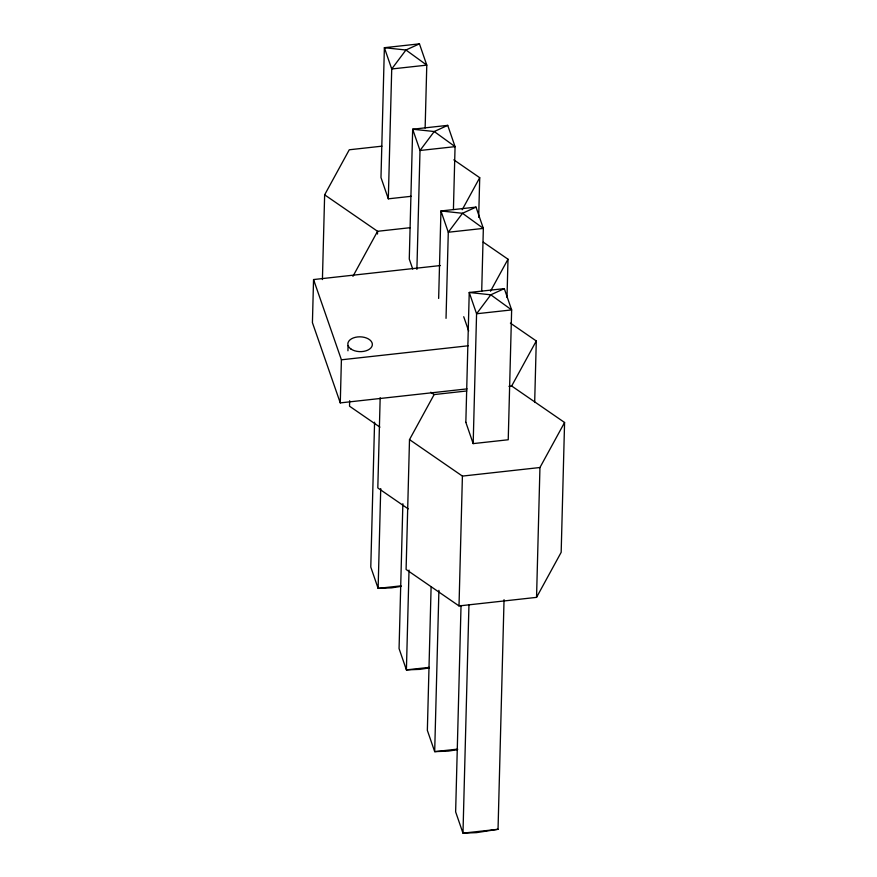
<?xml version="1.0" encoding="UTF-8"?>
<svg xmlns="http://www.w3.org/2000/svg" width="877" height="877" viewBox="0 0 877 877"><rect width="100%" height="100%" fill="white"/><g stroke="black" fill="none" stroke-linecap="round" stroke-linejoin="round"><path stroke-width="1.32" d="M440.364 265.545L313.549 279.555L312.42 322.648L340.276 402.894L467.079 388.884M322.418 279.566L324.643 194.826L349.265 149.781L381.912 146.174M340.276 402.894L341.405 359.8L313.549 279.555M347.939 350.789L348.081 345.56M349.671 400.723L349.528 406.194L379.927 427.143M377.483 234.038L377.559 231.298L324.643 194.826M374.578 422.199L370.785 567.079L378.119 588.368L391.591 587.853L401.03 586.395M380.169 397.73L377.812 487.941L408.211 508.89M380.728 488.588L378.119 588.368L401.041 585.847M411.247 196.305L388.314 198.827L391.723 68.976L384.378 47.698L419.447 43.85L426.781 65.128L425.137 128.009M402.861 503.716L399.068 648.596L406.402 669.885L419.875 669.37L429.324 667.912M466.772 390.967L434.126 394.573L409.504 439.607L406.095 569.458L459.011 605.93L536.549 597.369L561.17 552.324L564.58 422.484L511.664 386.001L508.945 386.308M409.022 570.105L406.402 669.885L429.335 667.364M416.893 269.403L420.006 150.493L412.672 129.215L447.73 125.367L455.064 146.645L453.42 209.526M431.111 586.834L427.351 730.355L434.685 751.633L448.158 751.129L457.608 749.671M438.653 298.443L440.945 210.962L476.014 207.115L483.348 228.404L481.703 291.274M438.906 590.353L434.685 751.633L457.608 749.122M446.031 318.351L448.29 232.241L440.945 210.962L462.508 213.286L483.348 228.404L448.29 232.241L462.508 213.286L476.014 207.115M459.011 605.93L462.409 476.09L409.504 439.607M461.039 605.481L455.634 811.872L462.979 833.15L476.452 832.646L498.037 829.302L504.045 599.682M465.84 422.33L469.239 292.479L504.297 288.632L511.642 309.921L508.232 439.761L473.174 443.609L465.84 422.33M478.678 217.332L479.719 177.691L453.826 159.844M468.954 604.889L462.979 833.15L498.037 829.302M473.174 443.609L476.573 313.758L469.239 292.479L490.802 294.804L511.642 309.921L476.573 313.758L490.802 294.804L504.297 288.632M507.005 297.478L508.002 259.208L483.238 242.14M534.674 402.466L536.285 340.967L510.392 323.109M536.549 597.369L539.947 467.518L564.58 422.484M352.927 276.343L377.559 231.298L410.206 227.691M462.223 209.702L479.719 177.691M490.506 291.219L508.002 259.208M511.664 386.001L536.285 340.967M419.447 43.85L405.941 50.011L391.723 68.976L426.781 65.128L405.941 50.011L384.378 47.698L380.98 177.538L388.314 198.827M447.73 125.367L434.236 131.528L420.006 150.493L455.064 146.645L434.236 131.528L412.672 129.215L409.274 259.055L412.727 269.075M341.405 359.8L468.208 345.79M462.409 476.09L539.947 467.518M430.75 392.238L434.126 394.573M463.725 316.718L468.658 330.958M350.953 349.024A12.278 7.411 1.5 0 0 371.76 346.722A12.278 7.411 1.5 0 0 357.564 336.943A12.278 7.411 1.5 0 0 350.953 349.024"/></g></svg>
